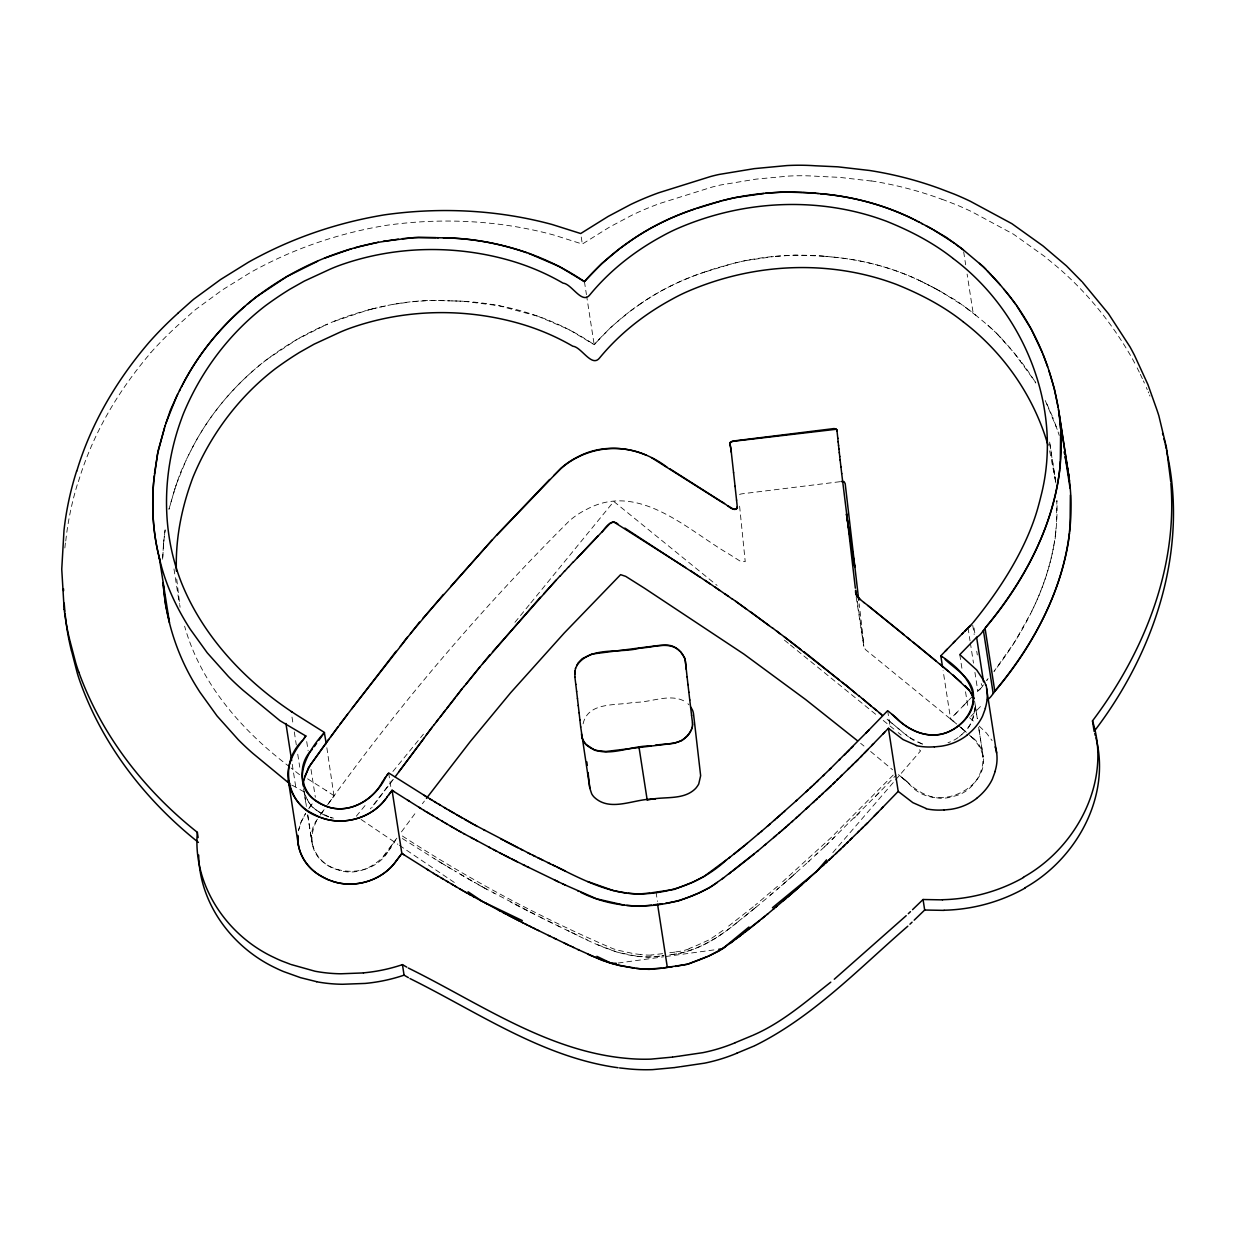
<?xml version="1.0" encoding="UTF-8"?>
<svg xmlns="http://www.w3.org/2000/svg" width="1235" height="1235" viewBox="0 0 1235 1235"><rect width="100%" height="100%" fill="white"/><g stroke="black" fill="none" stroke-linecap="round" stroke-linejoin="round"><path stroke-width="0.75" stroke-dasharray="5 3.75" d="M1031.595 611.557C1048.7 577.332 1058.58 538.954 1056.882 500.546L1056.434 522.559M1055.709 532.825L1055.848 530.417M1055.647 534.014L1054.983 539.988M1055.925 529.29L1056.018 528.179M163.391 545.469L162.572 560.088L163.73 541.872M163.452 544.759L164.039 538.815M64.853 547.985L65.609 540.992M975.11 707.223L972.393 720.267A41.295 36.587 -8.8 0 1 965.353 731.398M974.693 711.916L975.141 707.485M163.807 541.146L165.135 529.8M164.24 537.009L164.348 536.098M164.456 535.203L165.258 528.904M298.438 830.8L300.923 822.387L305.647 813.309L300.923 822.387L298.592 830.028M1054.32 543.168L1054.644 541.578M1053.98 544.774C1045.566 591.395 1022.765 634.281 993.974 671.454L1015.062 641.382L1030.561 613.579M583.09 723.833C588.153 701.11 616.991 706.034 633.848 702.283C650.783 703.008 670.945 692.079 686.521 702.422M174.752 489.338L180.233 473.129L187.38 457.521M174.999 488.52L168.948 509.268L174.228 490.974M175.756 486.05L176.018 485.231M176.281 484.413L186.253 459.775M78.407 481.635C92.625 433.979 118.591 390.291 150.871 352.685M973.736 715.929L972.346 720.02A41.295 36.587 -8.8 0 1 965.307 731.135L959.456 736.77M982.937 685.518L983.4 684.885M186.639 459.019L190.128 452.056M188.708 454.881L192.058 448.305M191.085 450.188C206.862 418.943 229.201 391.078 255.846 368.431M192.536 447.379C210.151 413.416 235.684 383.823 265.71 360.25M317.457 819.16C303.409 837.392 316.067 863.96 336.862 869.486C361.114 878.857 384.749 860.872 395.555 840.001M316.623 820.565C292.201 871.539 371.025 890.898 390.723 846.592M308.75 808.632L313.505 802.04M309.259 807.906L312.44 803.506M320.189 815.069L323.091 811.024M327.476 804.958C399.955 703.796 480.971 608.886 569.15 521.077A72.464 64.22 -8.8 0 1 586.347 509.53C638.896 480.863 687.864 530.402 729.916 554.638L740.676 561.446L745.23 561.663L739.472 504.914M328.603 803.383L333.512 796.621M321.146 813.711L324.635 808.894M396.852 838.179L382.804 857.028M392.529 780.088L370.407 808.863M393.332 779.285L371.936 807.474M391.696 845.28L392.668 843.968M981.346 687.679C984.557 684.36 980.281 687.663 981.346 680.933M981.069 688.065L975.557 693.221M401.483 831.865L416.318 811.781M333.234 796.992L333.851 796.158M333.99 795.973L326.796 747.36M334.129 795.788L326.04 790.415M980.482 688.852L977.796 690.952L974.924 672.396M422.385 803.738L424.408 801.067M987.63 679.235L986.672 680.47L988.124 678.617M356.313 816.227L367.289 802.796M392.915 771.474L423.42 734.177M514.949 622.301L529.599 604.409M530.818 602.912L613.795 501.472L717.072 585.405M832.838 852.598L894.279 781.369M895.545 779.918L920.615 750.834L917.636 748.41M594.761 344.102L595.903 342.836M704.845 272.055C662.439 285.733 623.567 311.22 594.189 344.735L569.088 329.606L538.522 316.484M596.459 342.188L611.572 326.58L628.862 312.208M893.183 775.086L831.124 837.608L780.072 884.106M875.584 796.328L896.116 775.132M954.933 714.417L964.844 704.212M878.826 792.978L827.095 844.385M957.048 712.24L950.579 718.909L956.353 723.741M970.849 716.408L983.045 703.888M962.991 706.127L972.933 695.907M966.619 702.391L968.317 700.646M859.421 812.97L856.966 815.44M854.219 818.095L855.593 816.767M832.452 839.275L834.227 837.562M827.99 843.536L823.513 847.766M824.409 846.932L805.668 864.191M815.795 854.96L817.802 853.092M808.709 861.428L809.728 860.502M806.671 863.28L782.589 884.708M256.618 367.752C286.798 342.404 322.458 323.308 360.28 312.208M793.426 875.214L795.68 873.207M792.299 876.217L786.633 881.203M785.29 882.377L777.185 889.354M777.525 886.298L755.249 905.132M779.887 887.039L767.661 897.444M770.378 895.128L773.11 892.828M755.774 907.447L769.019 896.286M738.268 921.464L757.086 906.351M753.211 906.83L725.732 928.35M754.462 908.543L743.81 917.173M959.425 736.508L961.988 734.439M629.696 311.575L639.128 304.829M736.415 922.9C717.195 939.017 694.332 952.694 668.861 954.871C696.046 952.694 719.727 937.087 740.12 920.044M266.142 359.91L296.94 339.455L323.956 325.855M722.984 930.387L709.909 939.48L695.583 946.01A61.179 54.216 -8.8 0 1 694.055 946.597L689.022 948.588M150.809 352.639A368.015 326.133 -8.8 0 1 179.445 323.894L193.123 311.621A146.872 130.169 -8.8 0 1 195.485 309.63L222.207 290.04L250.134 272.688A290.441 257.389 -8.8 0 1 261.28 266.683C299.086 246.969 339.872 233.43 381.847 226.098A126.109 111.768 -8.8 0 1 387.589 225.156C440.617 217.839 495.235 220.154 547.198 233.292A332.215 294.409 -8.8 0 1 553.882 235.051L582.318 244.051L609.766 226.962L632.227 215.044A271.144 240.285 -8.8 0 1 660.432 203.266L712.209 187.041A134.322 119.039 -8.8 0 1 720.854 184.957L755.943 179.152L788.532 176.08A207.619 183.984 -8.8 0 1 817.292 176.312L839.553 177.361L871.154 181.005M639.576 304.536C670.883 282.182 707.624 269.091 744.875 260.708M325.67 325.083L327.383 324.326M334.253 321.301L367.397 310.217M706.513 271.515L730.549 264.166M732.525 263.595C762.211 256 793.117 253.715 823.606 256.185M364.325 311.081L366.023 310.602M366.718 310.417L370.16 309.476M368.092 310.031L371.55 309.105M370.855 309.29C395.246 303.023 420.533 299.287 445.758 300.769M372.244 308.935L389.056 305.168M393.131 304.366L409.094 302.127M745.446 260.6L773.481 256.587M839.939 481.712L742.358 493.768A20.64 18.293 -8.8 0 0 740.413 494.123L738.391 495.142L738.19 497.01M662.655 953.652L651.092 955.041M571.126 932.224C599.392 946.504 631.208 961.88 663.843 955.535L661.867 955.813M659.907 956.106L648.329 957.14L637.723 956.276M618.133 963.038L663.689 956.801M665.588 956.538L714.926 949.777M674.758 952.139L668.614 952.864M412.15 301.772L430.459 300.383L453.121 300.923M775.41 256.386L795.155 255.074L822.541 256.077M448.212 300.815L449.432 300.846M451.902 300.908L457.444 301.031M455.591 300.985C504.544 302.328 553.697 316.947 594.189 344.735L586.718 296.477M459.945 301.108L463.063 301.232M463.696 301.263L498.739 305.693L537.858 316.253M826.694 256.494L833.471 257.127M827.373 256.556L823.066 256.139M832.112 257.003C862.493 259.767 892.519 267.64 920.075 280.793M834.134 257.189C864.639 260.214 894.773 268.335 922.298 281.889M640.656 954.547L636.38 954.022A90.896 80.553 -8.8 0 1 633.771 953.652L617.855 950.209A95.45 84.597 -8.8 0 1 612.622 948.557C539.062 917.003 468.219 878.934 401.159 835.215M635.963 956.044L616.651 952.015L597.493 944.636M304.273 791.975L293.312 785.861M333.435 818.172L330.254 817.215M922.344 743.902L915.614 741.293M922.391 744.165L909.979 737.774M330.285 817.462L331.875 817.987M941.842 199.175L956.106 204.717A307.484 272.503 -8.8 0 1 971.991 211.818L1013.503 234.202L1044.455 256.324A106.75 94.601 -8.8 0 1 1047.82 259.196C1081.798 285.918 1110.003 319.803 1131.522 357.224A369.111 327.105 -8.8 0 1 1136.061 365.714M328.68 816.659L321.795 813.541M328.711 816.906L324.635 815.362M292.942 785.707L291.722 785.105M585.313 938.94L587.335 939.881M299.549 774.685L291.198 768.108M577.193 935.111L567.081 930.295M569.103 931.252L557.556 925.679M560.057 926.883L547.568 920.801M552.554 923.24L537.596 915.876M542.582 918.346L483.811 887.718M920.631 281.071L926.188 283.849M530.139 912.156L535.11 914.641M924.706 283.108L930.619 286.119M527.654 910.905L514.239 903.989M927.67 284.606L932.085 286.875M931.344 286.505L935.018 288.419M933.552 287.647L937.967 289.978M935.759 288.805L956.492 300.707L975.882 315.311M493.413 892.843L494.787 893.569M510.626 902.059L512.432 903.017M486.544 889.185L454.125 870.613M938.708 290.364L940.175 291.167M940.9 291.568L964.473 306.465M482.437 886.977L474.302 882.454M323.678 814.884L320.884 812.97M472.264 881.281L466.197 877.745M318.151 811.271L320.93 813.232M439.66 861.968L450.096 868.22M460.161 874.195L464.19 876.572M444.075 864.654L446.082 865.843M448.089 867.032L456.132 871.802M442.053 863.466L434.025 858.449M320.019 812.645L313.999 808.323M307.592 778.806L328.711 792.098M436.233 859.822L401.313 837.855M913.56 740.398L905.533 734.331M361.099 819.469L397.824 844.292M399.414 845.373L455.314 883.133M316.716 810.623L312.795 807.181M967.206 308.518L973.149 313.042L967.113 274.077M965.384 307.144L966.295 307.839M908.512 736.909L891.84 723.108M906.351 781.137C918.809 793.688 936.531 802.426 954.393 796.096C980.111 790.585 994.978 752.347 970.54 736.045C1013.41 775.688 938.523 822.572 907.941 782.419M784.426 640.147L788.918 643.79M790.415 645.01L802.38 654.751M803.877 655.955L877.221 715.559M883.21 720.422L896.672 731.382M898.169 732.587L901.164 735.026M904.761 779.841L907.277 781.894M860.641 743.331L863.975 746.048M903.171 778.544L905.95 780.813M905.301 780.273L898.725 774.87M870.629 751.482L892.612 769.806M902.013 777.571L903.974 779.192M289.885 767.028C242.708 731.444 200.734 684.159 184.617 626.191M898.432 774.638L902.662 778.112M888.675 720.499L904.128 733.405M890.296 722.074L887.116 719.202M987.753 325.175L996.491 333.234M974.971 314.554L988.88 326.117M953.466 721.333L950.579 718.909L943.108 670.667M956.755 724.081L865.395 649.533L863.836 646.414L855.948 595.471M989.266 326.426L995.564 332.261M959.225 726.18L966.341 732.309M969.568 717.736L975.357 722.753M960.66 727.4L964.921 731.074M960.953 727.647L965.122 731.244M979.201 726.118L986.456 733.034L992.091 740.599M969.243 734.887L973.303 738.576M999.563 336.445L1000.998 337.927M997.185 333.975L1014.244 353.025M998.853 335.704L996.259 332.987M1001.708 338.668L1009.118 346.881M687.91 703.718L688.976 704.83M311.668 805.992L312.825 807.443M1009.628 347.498L1010.647 348.733M1013.719 352.407L1034.498 380.843M310.633 804.741L311.714 806.254M1014.753 353.642L1020.728 361.114M1021.685 362.38L1025.544 367.567M309.676 803.445L310.68 805.004M1026.532 368.941L1034.05 380.133M308.812 802.117L309.723 803.707M307.314 799.554L308.843 802.38M1137.157 367.86L1139.303 372.183M307.361 799.817L304.968 794.321M1045.273 400.541L1057.392 429.842L1052.776 417.368M1140.337 374.344L1142.39 378.697M1046.894 403.938L1052.205 415.994M1143.394 380.874L1144.382 383.066M1146.312 387.45L1147.269 389.658M1148.21 391.865L1148.658 392.915M1149.538 395.03L1149.97 396.095M1059.229 435.446L1058.086 431.941M304.18 791.867L304.999 794.568M1049.673 450.898L1055.817 482.669L1055.091 477.343M176.713 579.03L180.063 607.311M1049.626 442.084L1055.493 479.998M1049.812 443.967L1055.848 482.947M963.67 251.801L965.677 264.799M974.029 627.982L974.894 633.555M972.732 625.265L974.168 634.543M976.746 651.246L977.317 654.967M968.024 627.859L970.031 640.841M970.324 642.694L973.489 663.118M974.6 701.11L977.317 718.693L975.372 706.142M978.629 727.261L983.23 756.947L978.954 729.206M959.796 654.643L962.374 671.346M965.538 691.754L967.839 706.605M887.656 710.696L889.956 725.532M857.383 601.352L863.836 646.414M581.237 237.043L582.318 244.051M584.433 281.642L586.44 294.625M656.032 892.179L657.468 901.457M388.67 772.94L391.248 789.644M306.712 741.587L308.148 750.865M311.019 769.42L315.342 797.254M304.566 794.337L306.295 805.467M307.731 814.745L312.316 844.431M303.594 788.81L306.311 806.393M307.685 815.224L311.776 841.653M292 717.087L293.158 724.513M294.3 731.938L296.307 744.921M297.743 754.199L299.765 767.182M292.247 764.311L295.69 786.571M173.981 568.949L179.43 604.208M863.728 642.339L859.174 603.822M958.144 737.542A33.7 29.856 -8.8 0 1 948.001 742.714M65.764 541.007A373.834 331.289 -8.8 0 1 78.237 481.588M871.184 180.897A348.347 308.719 -8.8 0 1 941.796 199.252M651.092 955.134A64.637 57.273 -8.8 0 1 640.672 954.501M689.145 948.897A50.666 44.908 -8.8 0 1 674.758 951.969M1035.362 382.279L1034.93 381.569L1035.794 383.004L1035.362 382.279"/><path stroke-width="1.5" d="M729.931 443.118L730.055 444.43A106.936 94.771 -8.8 0 1 731.352 452.334M729.962 443.874L730.225 442.315L732.231 441.281A20.64 18.293 -8.8 0 1 734.177 440.91L834.181 428.545L836.574 429.595M303.362 786.201L303.378 782.959M297.851 835.369C296.246 855.932 311.591 874.133 330.393 880.524M1058.488 409.619C1071.81 489.23 1035.764 568.579 985.051 628.229A17.46 15.468 -8.8 0 1 983.415 630.452L983.183 630.776M1068.26 472.712C1081.582 552.323 1045.536 631.672 994.823 691.322A17.46 15.468 -8.8 0 1 993.187 693.545L992.955 693.869M1059.8 468.513L1060.263 460.871M1069.556 531.606L1070.035 523.949M297.805 836.126C297.172 851.363 305.477 866.893 318.707 874.55M1059.738 469.763C1052.915 528.503 1023.028 582.148 985.854 627.133M1069.51 532.856L1068.399 541.933M855.562 592.63L855.623 590.284M78.824 672.226C101.718 735.628 144.711 790.662 197.338 832.328C192.66 885.217 226.916 935.713 274.185 957.542A122.821 108.834 -8.8 0 0 282.151 961.123L290.21 964.18M574.908 671.006L574.923 677.336M574.738 674.217L575.51 668.197M692.495 726.087L692.557 724.374M1060.34 459.698L1060.618 431.957M1070.112 522.791L1070.374 495.05M154.282 475.722C151.349 502.753 152.399 530.463 159.145 556.846L169.488 622.764M855.623 590.67L856.565 595.996M153.619 482.391C151.473 508.233 153.202 534.539 159.716 559.671M153.68 481.665L157.447 454.171L164.471 427.881M154.483 473.916L154.576 473.02M154.684 472.11L158.265 450.173L165.228 425.427M303.409 783.222L303.748 779.872M692.217 727.492L692.449 725.825M1068.244 542.783C1059.028 597.771 1030.824 647.711 995.626 690.226M303.795 780.134L308.441 767.722L328.618 739.333M985.422 708.396L982.643 715.899A51.824 45.927 -8.8 0 1 980.343 720.221A57.983 51.391 -8.8 0 1 966.804 735.288M995.178 771.474L992.415 778.992A51.824 45.927 -8.8 0 1 990.115 783.299A57.983 51.391 -8.8 0 1 976.576 798.381M164.981 426.245L170.461 410.035L177.608 394.428M691.785 728.866L692.171 727.23M165.999 422.957L176.497 396.682M76.786 471.106C91.004 423.466 116.97 379.778 149.25 342.172A368.015 326.133 -8.8 0 1 177.825 313.381M304.551 776.892L310.201 765.206L337.788 727.06M737.249 508.295C734.856 511.336 730.333 507.045 727.971 505.81M575.556 668.459L577.995 663.102L582.21 658.718L591.843 654.071L657.776 645.596A108.248 95.929 -8.8 0 1 665.85 645.149C673.307 644.747 679.929 649.625 683.511 655.893M691.229 730.194L691.754 728.604M973.087 622.61C999.192 590.623 1027.242 548.17 1038.666 504.991A405.265 359.138 -8.8 0 0 1040.982 496.007C1063.505 408.723 1024.602 312.1 953.296 258.624M176.867 395.926L180.356 388.979M730.07 442.948L732.262 441.543A20.64 18.293 -8.8 0 1 734.207 441.173L836.28 429.255M179.415 390.847L182.286 385.212M691.199 729.931L690.581 731.475A29.609 26.244 -8.8 0 1 687.447 735.921L681.766 740.599L674.526 743.238L605.891 751.497L594.93 750.34L586.224 744.551A17.877 15.839 -8.8 0 1 583.507 740.938M181.329 387.095C197.384 355.217 220.355 326.951 247.618 303.964M182.78 384.286C198.218 354.646 219.552 328.093 244.916 306.373M576.591 665.819C590.33 645.38 619.893 654.056 640.425 647.912C652.898 647.943 669.385 640.44 679.775 651.138M953.127 258.47C933.104 242.616 910.133 230.76 886.498 221.266A274.834 243.557 -8.8 0 0 872.651 216.496C808.678 196.597 738.376 201.938 677.166 228.676A162.387 143.908 -8.8 0 0 662.037 236.24C634.543 251.153 609.658 270.727 589.774 294.933C581.947 304.767 571.682 283.803 563.052 283.139C546.657 273.568 529.074 266.096 510.858 260.755C456.672 244.993 397.701 245.688 344.148 263.781A145.946 129.335 -8.8 0 0 330.208 269.137L304.35 281.071L289.885 289.237A335.92 297.697 -8.8 0 0 282.692 293.776A346.171 306.774 -8.8 0 0 265.479 305.709C229.201 333.558 201.012 371.256 183.521 413.432A134.291 119.008 -8.8 0 0 181.514 418.804C162.156 471.122 160.89 530.741 181.499 582.827C203.636 637.97 247.679 683.619 296.632 714.972L324.512 732.509C306.805 751.235 287.956 785.414 318.398 802.133C342.882 819.006 374.467 801.407 385.783 776.908M318.831 740.29L323.817 733.436M159.145 556.846C164.255 580.898 174.475 603.699 187.319 624.586A233.276 206.739 -8.8 0 0 190.221 629.186L207.233 652.806L228.506 676.61A302.992 268.52 -8.8 0 0 243.295 690.458L279.99 720.715L305.848 736.029L302.127 741.139M316.006 744.226L316.577 743.439M312.347 749.29C294.903 765.87 300.769 796.359 322.999 804.85C345.599 815.98 372.214 802.241 382.896 780.875M305.848 736.029L303.733 738.947M302.668 740.413C277.875 763.508 287.045 807.335 319.664 817.091M301.602 741.865C293.174 752.763 286.119 766.24 288.342 780.427L298.345 844.987M314.308 746.588L315.434 745.014M387.713 774.268L383.853 779.547M386.74 775.58L388.67 772.94L426.461 796.729M972.439 623.413L964.535 631.425M395.185 776.784L434.241 724.482M982.705 631.425L981.485 633.076A17.367 15.391 -8.8 0 1 976.607 637.337L959.796 654.643L976.684 669.941L984.449 681.658A41.836 37.081 -8.8 0 1 985.684 684.993M992.477 694.518L991.242 696.169A17.367 15.391 -8.8 0 1 987.429 699.751M398.89 771.751L424.392 737.789M394.011 791.573L392.082 790.354L391.001 791.82M409.418 801.283L392.082 790.354L389.55 793.75M324.373 732.695L326.225 743.64M401.483 853.925L400.773 854.898M970.725 625.759L968.024 627.859M330.486 737.141L347.56 714.339M397.855 858.788L401.854 853.447L392.082 790.354M351.496 709.075L419.529 622.069M400.402 855.392L397.114 859.745M339.625 724.605L396.065 651.262M390.275 792.777L386.617 797.625M1167.816 456.657C1187.715 553.697 1153.181 654.334 1094.133 731.398L1092.496 720.885C1143.425 653.346 1177.681 569.196 1170.873 483.456M388.454 795.201L389.179 794.244M426.322 734.918L432.25 727.091M426.445 798.381L470.211 741.617L510.657 692.727L564.271 632.984L620.603 574.661L625.728 576.375L644.577 588.277L743.871 654.071L805.652 699.566L857.306 740.614M434.272 724.744L438.209 719.279M387.342 796.652C373.047 818.079 343.006 826.817 319.34 816.968M396.373 860.718L397.485 859.267M436.264 722.135L445.326 710.187M330.069 880.416C353.364 889.617 382.572 881.049 396.744 860.239M454.835 698.362L440.247 716.948M396.003 861.196C381.939 881.003 354.013 889.154 331.35 880.879M456.271 696.494L463.959 686.367M385.783 798.721C371.473 818.28 343.469 826.122 320.946 817.555M462.029 688.775L446.622 708.581M404.401 640.872L407.411 637.106M410.468 633.601L443.396 594.467M400.279 646.337L404.447 641.135M464.005 686.629L480.06 666.668M465.935 684.236L489.94 654.673M482.561 663.921L540.312 597.277M492.472 651.957L556.09 580.157M422.648 618.596L491.978 540.127M826.57 859.869L816.536 871.493L772.462 907.71M450.713 586.486L496.64 535.048L549.652 479.473M584.989 281.009L586.131 279.743M528.75 253.391L559.316 266.513L584.433 281.642C613.795 248.127 652.667 222.64 695.073 208.962M586.702 279.11L601.8 263.487L619.106 249.115M543.616 593.958L560.289 575.649M496.686 535.311L560.968 468.25A72.464 64.22 -8.8 0 1 578.165 456.703C606.833 441.651 642.154 447.904 667.162 467.339M560.335 575.911L564.503 571.157M564.534 571.419L568.717 566.68M568.748 566.927L572.932 562.187M572.978 562.45L597.941 536.005M577.208 557.973L610.445 523.007L613.533 521.788L685.595 567.591M602.155 531.93C605.721 527.052 611.634 518.515 617.963 524.026M865.812 733.235L887.656 710.696L896.193 717.72M871.725 745.554L888.428 728.295L903.078 739.58L916.432 745.431M882.871 734.053L884.723 732.139M881.497 808.647L898.2 791.388L888.428 728.295M945.176 651.324L955.072 641.135M869.07 729.885L829.441 769.637M947.276 649.162L940.808 655.816L942.537 666.962M873.593 743.64L860.548 757.04M883.349 806.733L868.452 822.031M966.959 628.939L953.219 643.034M851.131 748.348L852.922 746.511M864.284 753.211L868.02 749.398M874.056 816.304L877.776 812.476M961.71 634.311L963.161 632.814M849.649 749.877L847.195 752.347M858.68 758.938L862.416 755.125M553.851 475.537L561.014 468.513A72.464 64.22 -8.8 0 1 578.212 456.965C599.191 446.452 624.864 445.511 646.306 455.206M840.433 776.738L858.201 759.432L855.268 762.304M850.205 839.831L867.865 822.618L866.985 823.498M830.815 768.309L813.757 784.688M838.997 760.312L840.356 758.985M836.728 780.35L842.285 774.932M847.843 769.513L849.695 767.707M846.484 843.443L852.057 838.025M857.599 832.606L859.452 830.8M942.537 899.867L923.054 899.512L912.557 909.655M944.158 910.38L924.675 910.025L914.178 920.168M833.008 783.947L838.58 778.544M851.548 765.901L853.4 764.094M842.764 847.04L848.337 841.637M861.304 828.994L863.172 827.188M844.462 755.002L845.836 753.674M822.68 776.182L824.455 774.484M825.983 790.662L834.86 782.156M839.028 850.622L844.632 845.234M865.025 825.381L866.893 823.591M831.14 785.738L798.551 815.81M835.74 853.755L840.896 848.831M910.442 911.677L908.312 913.684M912.063 922.19L909.948 924.197M816.443 782.141L818.234 780.443M837.16 852.412L808.323 878.903M906.197 915.691L834.273 979.232M907.818 926.204C859.159 968.317 813.201 1016.822 754.847 1045.659M814.652 783.839L810.037 788.146M821.723 794.661L823.143 793.333M831.495 857.754L832.915 856.411M811.951 786.371L795.896 801.098M818.867 797.316L820.302 795.988M828.639 860.394L830.074 859.081M806.023 791.867L808.03 789.999M816.011 799.956L817.446 798.628M825.783 863.049L827.218 861.721M813.139 802.596L814.575 801.268M822.911 865.689L824.347 864.361M805.93 809.157L808.832 806.532M815.702 872.25L818.589 869.625M177.763 313.335L191.487 301.108A146.872 130.169 -8.8 0 1 193.849 299.102L220.586 279.527L248.513 262.175A290.441 257.389 -8.8 0 1 259.659 256.17C297.465 236.441 338.236 222.917 380.226 215.585A126.109 111.768 -8.8 0 1 385.953 214.643C438.996 207.341 493.599 209.641 545.561 222.779A332.215 294.409 -8.8 0 1 552.246 224.538L580.697 233.538L608.129 216.449L630.606 204.531A271.144 240.285 -8.8 0 1 658.811 192.737L710.573 176.528A134.322 119.039 -8.8 0 1 719.233 174.428L754.307 168.639L786.911 165.567A207.619 183.984 -8.8 0 1 815.656 165.799L837.917 166.833L869.533 170.476A348.347 308.719 -8.8 0 1 940.175 188.739L954.47 194.204A307.484 272.503 -8.8 0 1 970.355 201.29L1011.882 223.674L1042.834 245.811A106.75 94.601 -8.8 0 1 1046.184 248.667L1066.469 265.911L1081.752 281.441M796.915 800.187L767.414 826.261M796.174 817.956L799.74 814.745M805.946 881.049L809.512 877.838M797.362 816.891L791.403 822.217M807.134 879.968L793.858 891.716M783.669 812.121L784.796 811.117M247.232 304.304L255.938 297.156M781.415 814.127L782.542 813.124M792.592 821.151L784.101 828.639M799.971 886.359L802.364 884.245M248.003 303.625C284.93 273.12 329.56 251.894 376.567 242.616M780.273 815.131L776.861 818.11M787.806 825.397L789.011 824.332M798.767 887.425L791.264 893.986M786.602 826.447L781.493 830.893M774.175 820.457L775.518 819.284M778.884 833.131L782.789 829.766M775.487 907.385L792.561 892.859M770.131 823.946L760.621 832.05M780.18 832.019L757.194 851.486M787.343 897.351L789.952 895.113M773.635 837.623L776.259 835.385M783.391 900.701L786.031 898.478M757.889 834.351L761.98 830.893M746.002 844.354L759.247 833.193M764.403 845.404L765.715 844.292M766.966 914.564L774.16 908.497M773.141 909.361L776.8 906.274M758.228 850.606L722.367 878.78M767.985 913.699L738.422 937.18M728.511 858.371L747.314 843.258M764.897 916.308L761.794 918.886M744.705 845.466L734.053 854.08M754.106 854.08L732.54 871.154M830.784 982.149C806.193 1001.431 782.187 1022.626 753.226 1035.146M748.95 927.022L722.521 948.742L708.72 956.029M759.71 920.6L744.89 932.286M619.939 248.482L629.356 241.736M693.344 881.898L703.981 876.479L730.348 856.951M726.643 859.807C703.549 881.142 673.476 892.797 642.293 893.924C611.834 894.943 583.831 880.339 557.325 867.202M742.312 934.247L743.593 933.259M728.65 874.087L731.244 872.126M741.015 935.219L736.415 938.677M256.386 296.832L287.168 276.378L317.627 261.233M737.125 938.152L732.123 941.857M723.787 877.714L709.847 887.533L698.948 892.936M709.091 955.875L719.063 950.965L732.849 941.332M729.978 943.447L731.413 942.398M715.868 883.488L717.319 882.438M725.64 946.566L722.382 948.82L718.724 949.267M714.787 884.245C675.452 909.5 622.78 913.437 580.666 892.288M629.804 241.442C661.111 219.089 697.852 205.983 735.118 197.615M1023.398 877.236C1076.766 847.488 1111.84 781.184 1092.496 720.885M1025.035 887.749C1076.411 858.927 1111.037 796.668 1095.939 737.774M752.47 1035.486L735.211 1042.68M754.106 1045.999L736.832 1053.193M324.481 258.208L349.505 249.408M692.326 882.33L674.372 889.385L652.111 892.72M697.852 893.399L691.214 896.162M708.35 956.183L687.247 964.303L661.898 968.163M707.624 956.477L700.986 959.255M690.705 896.363L678.478 900.948L665.619 903.325M700.477 959.441L688.25 964.041L675.391 966.418M696.756 208.422L720.777 201.073M722.753 200.502C753.89 192.567 786.371 190.375 818.28 193.524M350.524 249.115L351.527 248.837M354.553 247.988L358.32 246.938M359.014 246.753L378.389 242.261M377.478 242.446L398.318 239.158M383.359 241.273L413.987 237.583L435.986 237.676M735.674 197.523L763.709 193.494M653.593 904.854L657.452 904.313M663.349 967.947L667.332 967.391L657.576 904.298L662.454 903.696M651.663 905.147L639.251 906.289L626.67 905.456M672.874 1057.036L678.571 1056.234M674.495 1067.565L680.192 1066.747M672.427 1057.114L650.953 1059.121A164.826 146.07 -8.8 0 1 627.704 1058.457C547.29 1051.602 478.856 1002.696 408.337 968.039M674.063 1067.627L652.589 1069.633A164.826 146.07 -8.8 0 1 629.341 1068.97L619.584 1067.92M650.15 893.013L638.557 894.047L627.951 893.183M616.234 963.3L610.306 963.192L590.438 955.381M667.456 967.375L672.211 966.773M841.143 481.542L844.03 481.573L845.188 483.672L858.742 600.133M651.324 746.048C630.344 744.906 604.363 760.59 586.27 744.813A17.877 15.839 -8.8 0 1 583.538 741.201L582.874 739.626M655.384 799.153C635.871 797.748 611.124 812.97 594.405 797.378A17.877 15.839 -8.8 0 1 591.673 793.765L589.836 788.254L580.666 726.813M679.482 1056.11L702.916 1052.652A154.792 137.178 -8.8 0 0 735.226 1042.726M681.118 1066.623L704.537 1063.165A154.792 137.178 -8.8 0 0 736.847 1053.239M655.368 745.261C666.221 743.269 679.559 745.153 687.401 735.659A29.609 26.244 -8.8 0 0 690.535 731.213M854.852 566.865L846.423 514.053L854.605 566.896M846.716 514.285L841.683 473.391M402.394 238.679L418.464 237.352L438.44 237.737M765.638 193.293L767.568 193.092M768.54 193L783.314 192.012L802.364 192.567M363.491 972.918L340.953 973.782A136.051 120.567 -8.8 0 1 315.002 971.219L291.105 964.52M934.339 746.897L940.993 746.233A50.45 44.707 -8.8 0 0 966.882 735.35M944.096 809.99L950.749 809.326A50.45 44.707 -8.8 0 0 976.638 798.443M803.043 192.552L813.834 193.092M437.205 237.707L447.672 237.954M443.365 237.846C493.151 238.725 543.246 253.407 584.433 281.642M448.305 237.969C474.966 238.587 501.379 244.159 526.589 252.65M820.318 193.71C851.394 196.334 882.13 204.254 910.303 217.7M817.601 193.463C854.095 196.242 890.142 206.26 922.313 223.782M814.899 193.2L816.258 193.339M636.426 968.549L649.008 969.382L661.42 968.24L643.466 969.243L620.248 965.785L601.8 960.243L577.949 949.53M624.246 905.147L596.644 898.833L564.719 884.8M634.018 968.24L612.39 963.809L596.845 956.338M618.087 1067.735C542.242 1057.376 477.235 1011.789 409.958 978.552M626.207 892.951L615.169 891.006M316.639 981.671L300.568 977.672L283.772 971.652A122.821 108.834 -8.8 0 1 275.806 968.07C232.412 947.693 199.437 903.881 198.681 855.052M613.61 890.667L587.736 881.543M926.204 808.524L912.85 802.657L898.293 791.465M319.031 816.844L311.328 812.954M328.479 879.829L329.436 880.169M328.155 879.706L321.1 876.047M587.69 954.099L589.512 954.948M577.918 891.006L578.829 891.438M562.975 883.982L565.584 885.217M572.747 947.075L578.829 949.947M563.839 884.399L554.438 879.938M564.21 943.031L571.002 946.257M570.138 945.856L573.611 947.492M565.398 871.061L552.801 865.009M558.39 881.821L526.944 866.569M568.162 944.914L548.448 935.42M522.312 920.6L482.453 901.488L468.08 891.778M554.361 938.291L556.321 939.233M547.8 862.586L555.302 866.229M550.301 863.79L532.81 855.253M550.424 936.377L536.716 929.662M537.796 857.707L542.798 860.147M527.824 852.783L535.295 856.472M523.084 864.67L528.873 867.526M532.856 927.763L538.645 930.619M910.859 217.977L913.082 219.074M525.014 865.627L511.552 858.912M529.012 925.849L534.786 928.72M530.309 854.018L474.039 824.625M525.168 923.934L530.927 926.806M520.367 849.062L522.853 850.313M517.311 861.798L503.911 855.021M521.324 922.005L527.083 924.891M914.934 220.015L916.416 220.756M517.882 847.812L504.482 840.896M503.154 912.588L523.239 922.977M509.638 857.939L500.113 853.045M519.41 921.032L507.971 915.135M917.898 221.513L919.38 222.269M921.588 223.411L926.729 226.098M502.012 854.033L493.382 849.495M471.353 837.685L463.573 833.532M496.594 851.208L488.566 846.917M481.11 900.778L473.345 896.625M506.365 914.286L498.338 910.01M925.988 225.712L928.195 226.885M483.657 829.75L485.031 830.476M470.751 837.376L474.147 839.183M480.523 900.454L487.13 903.989M500.854 838.966L502.66 839.923M472.542 838.318L477.358 840.896M927.47 226.499L932.595 229.278M476.787 826.091L448.382 809.913M475.753 840.032L490.171 847.781M485.525 903.125L499.943 910.874M928.936 227.286L946.133 237.228L962.729 249.377L983.539 266.914L1000.365 285.023M464.761 834.181L455.36 828.917M474.533 897.274L463.063 890.805M472.665 823.884L464.53 819.361M933.336 229.679L954.717 243.372M460.887 832.05L458.818 830.877M470.659 895.143L468.574 893.97M456.734 829.704L453.291 827.712M465.132 892.01L466.506 892.797M651.555 457.676L724.281 503.664M462.508 818.188L456.441 814.668M453.986 828.114L450.204 825.906M463.758 891.207L454.804 885.974M452.612 827.326L445.032 822.88M459.96 888.999L462.384 890.404M363.491 972.856A151.89 134.615 -8.8 0 0 402.456 964.643L406.763 967.129M316.623 981.748A136.051 120.567 -8.8 0 0 342.574 984.264L365.128 983.43A151.89 134.615 -8.8 0 0 404.077 975.156L408.384 977.641M429.888 798.891L440.339 805.143M454.418 813.479L444.353 807.52M424.423 810.669L423.667 810.206L429.579 813.711M436.449 817.786L446.761 823.884M434.18 873.762L433.439 873.299L442.778 878.841M451.362 883.936L456.518 886.977M434.303 801.561L436.31 802.75M426.137 811.688L433.006 815.748M441.59 820.843L443.319 821.862M435.909 874.766L437.622 875.785M446.206 880.879L453.075 884.955M438.332 803.939L446.36 808.724M431.293 814.729L438.163 818.805M441.065 877.823L447.935 881.898M319.124 874.781L320.714 875.785M432.296 800.373L424.253 795.355M407.488 800.064L423.111 809.867M419.066 807.335L420.996 808.539M426.893 869.208L433.068 873.068M291.136 711.514L292.294 712.24M428.823 870.428L401.854 853.447L403.768 854.651M624.879 528.117L700.338 577.378M669.679 468.698L721.734 501.796C725.161 502.907 735.612 514.563 737.28 506.782M310.942 812.692C298.777 806.362 290.472 793.873 288.342 780.427M690.488 570.585L710.11 583.954M705.185 580.388L719.866 590.562M714.957 586.995L728.403 596.412M724.683 593.618L732.062 598.944M732.031 598.682L746.635 609.226M735.689 601.244L769.05 625.574M750.216 611.557L772.817 628.383M962.019 248.837L957.434 245.441M962.899 321.563C942.876 305.709 919.905 293.853 896.27 284.359A274.834 243.557 -8.8 0 0 882.408 279.589C818.45 259.643 748.132 265.046 686.938 291.769A162.387 143.908 -8.8 0 0 671.809 299.333C644.315 314.23 619.43 333.805 599.531 358.026C591.719 367.86 581.438 346.896 572.824 346.232C556.414 336.661 538.846 329.189 520.63 323.848C466.444 308.071 407.457 308.765 353.92 326.874A145.946 129.335 -8.8 0 0 339.98 332.23L314.122 344.164L299.657 352.33A335.92 297.697 -8.8 0 0 292.463 356.869A346.171 306.774 -8.8 0 0 275.251 368.786C238.972 396.651 210.784 434.35 193.278 476.525A134.291 119.008 -8.8 0 0 191.286 481.897C181.036 510.425 175.339 540.714 176.404 571.079M289.762 783.808L253.067 753.551A302.992 268.52 -8.8 0 1 238.278 739.703L217.005 715.899L199.993 692.279A233.276 206.739 -8.8 0 1 197.075 687.663C177.284 656.155 165.49 619.692 163.113 582.549M772.77 628.121L780.35 634.018M776.537 630.931L800.851 649.533M962.204 248.976L963.377 249.949M784.071 636.581L839.136 679.914M955.628 244.051L956.523 244.746M804.124 651.833L845.836 685.332M864.006 602.665L857.213 596.69M863.96 602.402L904.066 634.759M867.912 605.49L935.914 660.895M892.241 714.494C907.339 730.271 930.264 742.096 951.598 730.302C966.156 722.969 976.592 705.787 972.64 689.392C968.255 675.931 954.84 668.737 945.145 659.444M845.79 685.07L859.159 696.185M842.44 682.368L855.84 693.468M896.842 718.261C911.121 733.528 934.216 740.738 953.281 729.406C990.949 705 969.444 674.078 940.808 655.816L942.259 657.035M860.039 599.577L855.654 593.587M859.128 695.923L871.154 706.08M862.447 698.655L876.495 710.542M913.375 642.293L948.619 671.516M198.418 842.393C146.039 800.82 103.261 745.925 80.445 682.739A200.379 177.578 -8.8 0 1 77.326 673.291L71.537 650.907M963.068 321.717C1003.468 352.515 1033.911 396.219 1047.959 445.125M940.113 664.168L961.108 682.307M907.185 637.368L910.303 639.962M873.778 708.041L881.775 714.741M879.15 712.765L881.821 715.003M979.494 263.348L985.792 269.168M952.772 674.819L969.398 690.581M965.122 685.734L969.351 690.319L973.813 698.485M989.806 273.352L991.226 274.834M1082.508 282.228L1108.459 313.69L1129.901 346.711A369.111 327.105 -8.8 0 1 1134.44 355.201L1147.902 384.517L1156.578 408.893A291.29 258.13 -8.8 0 1 1158.862 415.809L1166.427 447.456L1170.795 482.005M989.081 272.611L987.429 270.882M991.952 275.575L999.347 283.788M680.794 652.003L684.19 657.221A18.154 16.086 -8.8 0 1 685.425 661.636L686.259 669.339M1004.472 289.932L999.856 284.405M1003.962 289.314C1033.849 324.218 1052.235 368.184 1059.136 413.401L1069.016 477.219M1004.981 290.549L1010.956 298.021M1011.913 299.287L1015.772 304.489M1016.76 305.848L1031.194 329.035L1042.448 352.901M690.859 707.207L692.341 709.801A18.154 16.086 -8.8 0 1 693.561 714.216L700.646 775.703L698.717 784.055A29.609 26.244 -8.8 0 1 695.583 788.486C683.109 801.129 662.917 795.695 647.217 800.187L639.035 747.345M971.127 692.835L973.767 698.223M836.543 429.332L836.959 430.521M1043.004 354.275L1047.62 366.749M582.364 738.268L582.905 739.888M1048.994 370.963L1054.35 388.778L1058.086 407.288M836.759 429.765L837.052 431.092M1094.766 733.513L1095.368 735.643M581.963 736.863L582.395 738.53M1162.536 433.3L1163.015 435.044M168.917 619.939L165.629 605.15L163.282 585.081M1163.941 438.564L1164.806 442.099M1064.107 451.856L1064.647 454.156M1165.222 443.859L1166.272 448.722M581.67 735.412L581.994 737.125M1166.55 450.049L1167.569 455.329M1067.858 470.381L1065.157 456.471L1070.066 488.18M1059.738 417.939L1069.495 481.033M985.051 628.229L994.823 691.322M983.415 630.452L993.187 693.545M986.58 688.621L996.568 752.949M976.623 637.368L983.523 681.905M923.054 899.512L924.675 910.025M402.44 964.597L404.061 975.125M285.918 723.478L291.661 760.59M197.338 832.328L198.14 837.577M1059.136 413.401L1060.464 428.514M589.836 788.254L588.045 772.539M581.453 733.914L581.7 735.674M574.892 677.073L575.788 684.422M691.554 715.188L692.511 723.139M575.757 684.175L576.637 691.538M689.732 699.828L690.689 707.763M690.643 707.501L691.6 715.451M64.158 609.349L61.75 569.227L63.988 530.479A373.834 331.289 -8.8 0 1 76.616 471.075M846.685 514.022L855.346 588.2M688.837 692.14L689.778 700.091M576.606 691.276L577.471 698.639M840.896 466.614L841.714 473.653M840.109 459.837L840.927 466.876M687.957 684.452L688.883 692.403M586.841 761.871L587.242 765.422M578.258 705.478L579.107 712.857M577.44 698.377L578.289 705.741M839.707 456.224L840.155 460.099M687.077 676.765L687.988 684.715M579.061 712.595L579.91 719.959M839.306 452.597L839.738 456.487M687.123 677.027L685.379 661.389A18.154 16.086 -8.8 0 0 684.159 656.958M579.863 719.696L580.697 727.06M733.59 472.851L731.29 452.072A106.936 94.771 -8.8 0 0 729.993 444.168M733.559 472.588L735.087 486.528M736.539 499.943L737.372 507.878M838.905 448.969L839.337 452.859M735.041 486.266L736.569 500.206M838.519 445.341L838.951 449.231M837.762 438.085L838.179 441.976M838.133 441.713L838.565 445.603M837.006 430.845L837.809 438.348M65.054 613.332L65.779 619.862A309.136 273.954 -8.8 0 0 71.476 650.922M64.853 611.294L64.189 603.112M692.48 722.876L692.588 724.636M63.51 588.771L63.572 590.824M944.096 809.898A55.976 49.601 -8.8 0 1 926.126 808.771M995.734 748.024A53.059 47.023 -8.8 0 1 995.009 771.443M995.055 746.897A41.836 37.081 -8.8 0 1 995.441 748.086M934.324 746.804A55.976 49.601 -8.8 0 1 916.355 745.678M985.978 684.931A53.059 47.023 -8.8 0 1 985.237 708.35M64.205 609.334A309.136 273.954 -8.8 0 0 69.839 640.409L75.706 662.778A200.379 177.578 -8.8 0 0 78.824 672.211M1023.583 877.483A154.915 137.286 -8.8 0 1 942.537 899.713M1025.204 887.996A154.915 137.286 -8.8 0 1 944.173 910.226"/></g></svg>
